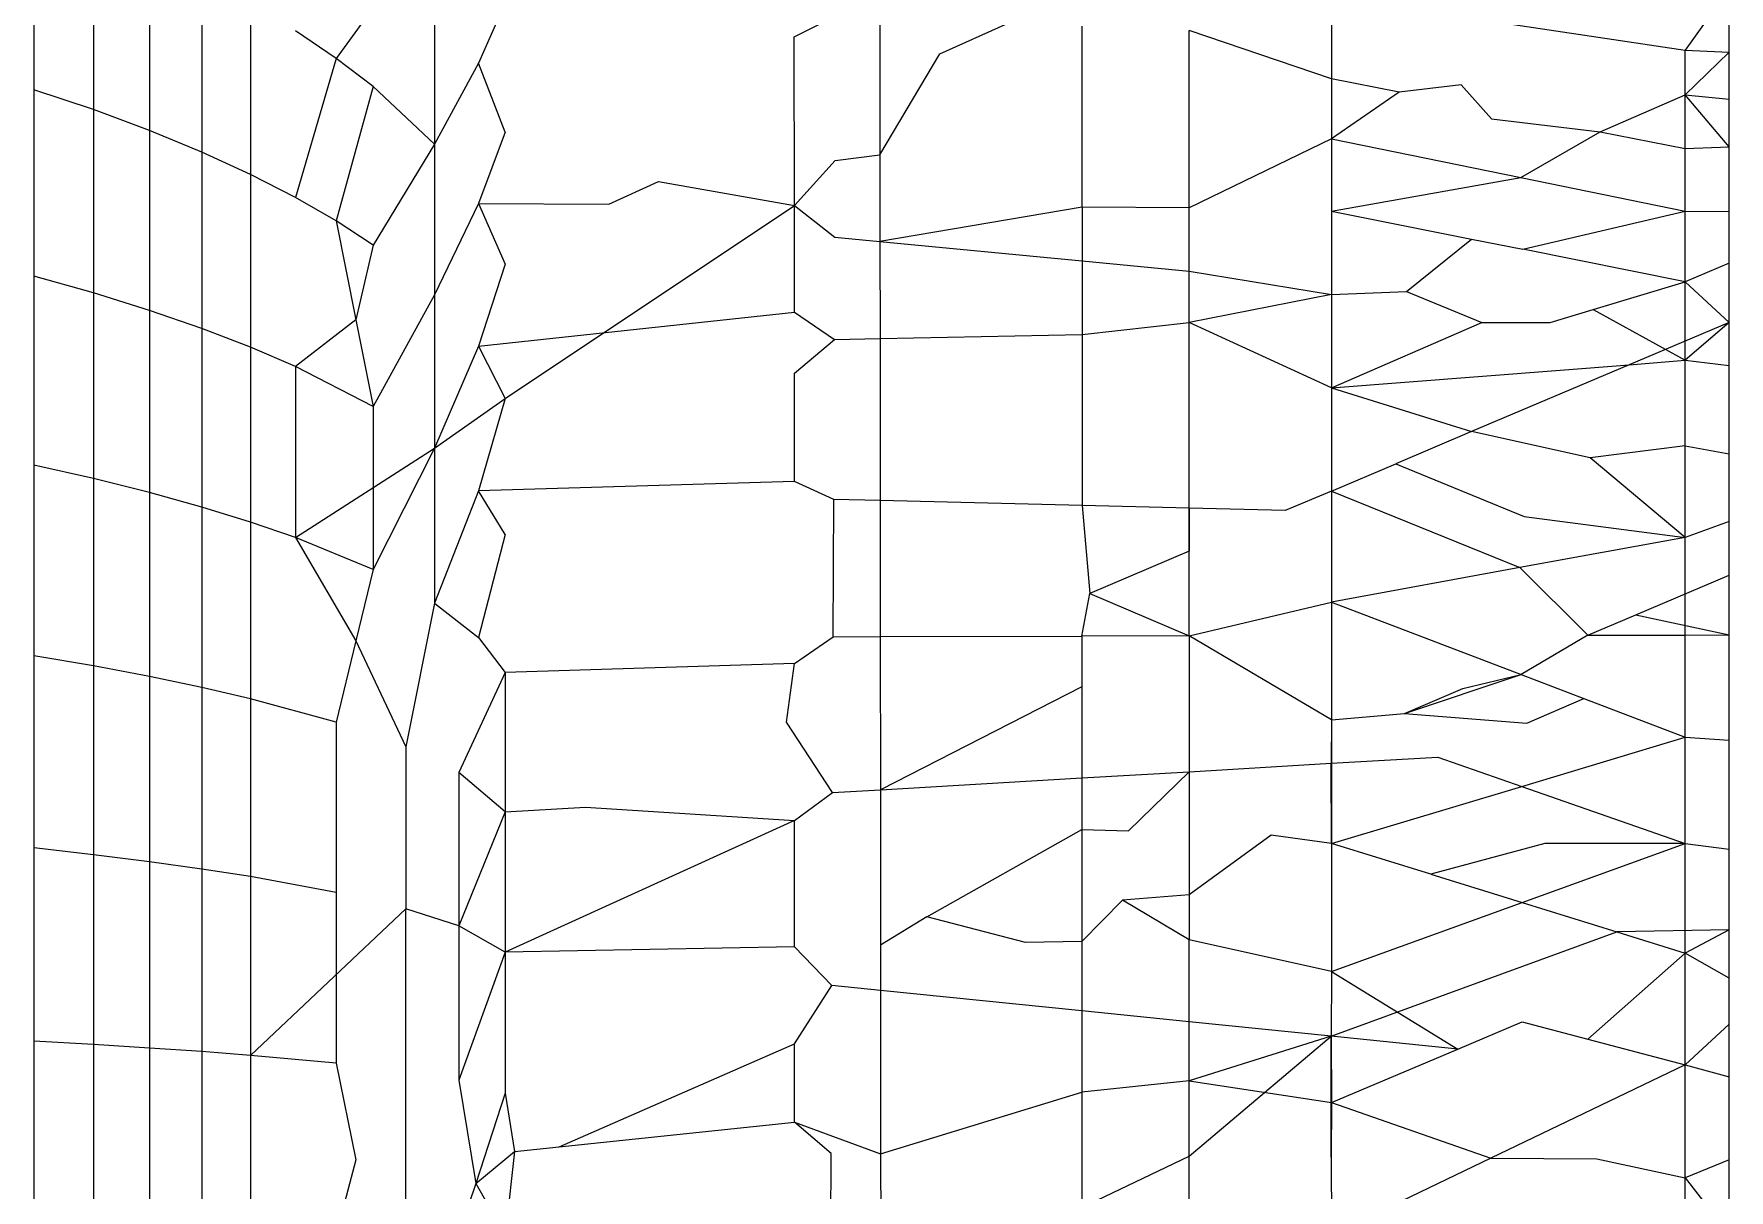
# Model space of a CAD drawing. Header units: inches. Extents: x 17 to 4615, y 5 to 3256.
# Drawn here: x 1649.248 to 1650.252, y 2590.179 to 2590.864 of the extents above; entities that cross this region are included whole.
import ezdxf

# ---------------------------------------------------------------- set-up
doc = ezdxf.new("R2010")
doc.units = ezdxf.units.IN
doc.header["$MEASUREMENT"] = 0

msp = doc.modelspace()

# ---------------------------------------------------------------- linework, layer by layer
for p, q in [((1649.2478, 2590.94), (1649.2478, 2590.831)), ((1649.283, 2590.9262), (1649.283, 2590.8192)), ((1649.3162, 2590.9119), (1649.3162, 2590.8068)), ((1649.4682, 2590.9063), (1649.4269, 2590.8496)), ((1649.3472, 2590.897), (1649.3472, 2590.794)), ((1650.2525, 2590.8909), (1650.2265, 2590.8545)), ((1650.2525, 2590.8532), (1650.2525, 2590.8909)), ((1649.3761, 2590.8817), (1649.3761, 2590.7808)), ((1649.4851, 2590.8867), (1649.4851, 2590.7988)), ((1649.5271, 2590.8825), (1649.5113, 2590.8467)), ((1650.0168, 2590.8859), (1650.2265, 2590.8545)), ((1650.0168, 2590.8859), (1650.0168, 2590.8375)), ((1649.6984, 2590.8623), (1649.7229, 2590.8746)), ((1649.7491, 2590.8735), (1649.7492, 2590.7924)), ((1649.7847, 2590.8522), (1649.8251, 2590.8705)), ((1649.4269, 2590.8496), (1649.4027, 2590.8659)), ((1649.6985, 2590.7624), (1649.6984, 2590.8623)), ((1649.8691, 2590.7613), (1649.8691, 2590.8687)), ((1650.0168, 2590.8375), (1649.9324, 2590.8661)), ((1649.9324, 2590.7609), (1649.9324, 2590.8661)), ((1649.4269, 2590.8496), (1649.4027, 2590.7672)), ((1649.4488, 2590.833), (1649.4269, 2590.8496)), ((1649.7492, 2590.7924), (1649.7847, 2590.8522)), ((1650.2265, 2590.828), (1650.2265, 2590.8545)), ((1650.2265, 2590.8545), (1650.2525, 2590.8532)), ((1650.2525, 2590.8532), (1650.2265, 2590.828)), ((1650.2525, 2590.7971), (1650.2525, 2590.8532)), ((1649.5113, 2590.8467), (1649.4851, 2590.7988)), ((1649.5271, 2590.8059), (1649.5113, 2590.8467)), ((1649.2478, 2590.831), (1649.2478, 2590.7204)), ((1649.283, 2590.8192), (1649.2478, 2590.831)), ((1649.4488, 2590.833), (1649.4269, 2590.7532)), ((1649.4851, 2590.7988), (1649.4488, 2590.833)), ((1650.0168, 2590.8375), (1650.0168, 2590.8018)), ((1650.0569, 2590.8296), (1650.0168, 2590.8375)), ((1650.0569, 2590.8296), (1650.0168, 2590.8018)), ((1650.0936, 2590.834), (1650.0569, 2590.8296)), ((1650.0936, 2590.834), (1650.1116, 2590.8137)), ((1650.1761, 2590.8061), (1650.2265, 2590.828)), ((1650.2265, 2590.7961), (1650.2265, 2590.828)), ((1650.2265, 2590.828), (1650.2525, 2590.8254)), ((1650.2525, 2590.7971), (1650.2265, 2590.828)), ((1649.283, 2590.8192), (1649.283, 2590.7105)), ((1649.3162, 2590.8068), (1649.283, 2590.8192)), ((1650.1116, 2590.8137), (1650.1761, 2590.8061)), ((1649.3162, 2590.8068), (1649.3162, 2590.7002)), ((1649.3472, 2590.794), (1649.3162, 2590.8068)), ((1649.5271, 2590.8059), (1649.5113, 2590.7636)), ((1650.0168, 2590.8018), (1649.9324, 2590.7609)), ((1650.0168, 2590.8018), (1650.0168, 2590.7591)), ((1650.0168, 2590.8018), (1650.1291, 2590.7789)), ((1650.1291, 2590.7789), (1650.1761, 2590.8061)), ((1650.1761, 2590.8061), (1650.2265, 2590.7961)), ((1649.3472, 2590.794), (1649.3472, 2590.6895)), ((1649.3761, 2590.7808), (1649.3472, 2590.794)), ((1649.4851, 2590.7988), (1649.4488, 2590.7389)), ((1649.4851, 2590.7988), (1649.4851, 2590.7094)), ((1649.6985, 2590.7624), (1649.7226, 2590.7891)), ((1649.7226, 2590.7891), (1649.7492, 2590.7924)), ((1649.7492, 2590.7924), (1649.7492, 2590.741)), ((1650.2265, 2590.7961), (1650.2525, 2590.7971)), ((1650.2265, 2590.7591), (1650.2265, 2590.7961)), ((1650.2525, 2590.7589), (1650.2525, 2590.7971)), ((1649.3761, 2590.7808), (1649.3761, 2590.6784)), ((1649.4027, 2590.7672), (1649.3761, 2590.7808)), ((1649.5885, 2590.7631), (1649.618, 2590.7765)), ((1649.618, 2590.7765), (1649.6985, 2590.7624)), ((1650.0168, 2590.7591), (1650.1291, 2590.7789)), ((1650.1291, 2590.7789), (1650.2265, 2590.7591)), ((1649.4269, 2590.7532), (1649.4027, 2590.7672)), ((1649.5113, 2590.7636), (1649.4851, 2590.7094)), ((1649.5113, 2590.7636), (1649.5271, 2590.7276)), ((1649.5113, 2590.7636), (1649.5885, 2590.7631)), ((1649.5271, 2590.648), (1649.6985, 2590.7624)), ((1649.6985, 2590.7624), (1649.7224, 2590.7435)), ((1649.6985, 2590.6992), (1649.6985, 2590.7624)), ((1649.8691, 2590.7613), (1649.7492, 2590.741)), ((1649.8691, 2590.7613), (1649.869, 2590.7296)), ((1649.9324, 2590.7609), (1649.8691, 2590.7613)), ((1649.9324, 2590.7235), (1649.9324, 2590.7609)), ((1650.0168, 2590.7591), (1650.0168, 2590.7097)), ((1650.0168, 2590.7591), (1650.0998, 2590.7425)), ((1650.1302, 2590.7364), (1650.2265, 2590.7591)), ((1650.2265, 2590.7171), (1650.2265, 2590.7591)), ((1650.2265, 2590.7591), (1650.2525, 2590.7589)), ((1649.4488, 2590.7389), (1649.4269, 2590.7532)), ((1649.4269, 2590.7532), (1649.4386, 2590.6946)), ((1650.2525, 2590.6931), (1650.2525, 2590.7589)), ((1649.4488, 2590.7389), (1649.4386, 2590.6946)), ((1649.7224, 2590.7435), (1649.7492, 2590.741)), ((1649.7492, 2590.741), (1649.869, 2590.7296)), ((1649.7492, 2590.741), (1649.7493, 2590.6835)), ((1650.0613, 2590.7113), (1650.0998, 2590.7425)), ((1650.0998, 2590.7425), (1650.1302, 2590.7364)), ((1649.869, 2590.7296), (1649.9324, 2590.7235)), ((1649.869, 2590.7296), (1649.869, 2590.6858)), ((1650.2265, 2590.7171), (1650.1302, 2590.7364)), ((1649.2478, 2590.7204), (1649.2478, 2590.6085)), ((1649.283, 2590.7105), (1649.2478, 2590.7204)), ((1649.5271, 2590.7276), (1649.5113, 2590.679)), ((1649.9324, 2590.6931), (1649.9324, 2590.7235)), ((1649.9324, 2590.7235), (1650.0168, 2590.7097)), ((1650.2525, 2590.7281), (1650.2265, 2590.7171)), ((1649.283, 2590.7105), (1649.283, 2590.6005)), ((1649.3162, 2590.7002), (1649.283, 2590.7105)), ((1649.4851, 2590.7094), (1649.4488, 2590.6433)), ((1649.4851, 2590.7094), (1649.4851, 2590.6186)), ((1650.0168, 2590.7097), (1649.9324, 2590.6931)), ((1650.0168, 2590.7097), (1650.0613, 2590.7113)), ((1650.0168, 2590.7097), (1650.0168, 2590.6542)), ((1650.0613, 2590.7113), (1650.106, 2590.6931)), ((1650.1719, 2590.7007), (1650.2265, 2590.7171)), ((1650.2265, 2590.6706), (1650.2265, 2590.7171)), ((1650.2265, 2590.7171), (1650.2525, 2590.6931)), ((1649.3472, 2590.6895), (1649.3162, 2590.7002)), ((1649.3162, 2590.7002), (1649.3162, 2590.5922)), ((1649.5113, 2590.679), (1649.6985, 2590.6992)), ((1649.6985, 2590.6992), (1649.7222, 2590.683)), ((1650.1464, 2590.6931), (1650.1719, 2590.7007)), ((1650.1719, 2590.7007), (1650.2265, 2590.6706)), ((1649.3761, 2590.6784), (1649.3472, 2590.6895)), ((1649.3472, 2590.6895), (1649.3472, 2590.5836)), ((1649.4386, 2590.6946), (1649.4027, 2590.667)), ((1649.4386, 2590.6946), (1649.4488, 2590.6433)), ((1649.869, 2590.6858), (1649.9324, 2590.6931)), ((1650.0168, 2590.6542), (1649.9324, 2590.6931)), ((1649.9324, 2590.5829), (1649.9324, 2590.6931)), ((1650.0168, 2590.6542), (1650.106, 2590.6931)), ((1650.106, 2590.6931), (1650.1464, 2590.6931)), ((1650.2525, 2590.6931), (1650.1933, 2590.668)), ((1650.2525, 2590.6931), (1650.2265, 2590.6706)), ((1650.2525, 2590.6676), (1650.2525, 2590.6931)), ((1649.5113, 2590.679), (1649.4851, 2590.6186)), ((1649.5113, 2590.679), (1649.5271, 2590.648)), ((1649.6985, 2590.6629), (1649.7222, 2590.683)), ((1649.7222, 2590.683), (1649.7493, 2590.6835)), ((1649.7493, 2590.6835), (1649.869, 2590.6858)), ((1649.7493, 2590.6835), (1649.7493, 2590.5874)), ((1649.869, 2590.6858), (1649.869, 2590.5845)), ((1649.3761, 2590.6784), (1649.3761, 2590.5747)), ((1649.4027, 2590.667), (1649.3761, 2590.6784)), ((1650.1933, 2590.668), (1650.2265, 2590.6706)), ((1650.2265, 2590.6199), (1650.2265, 2590.6706)), ((1650.2265, 2590.6706), (1650.2525, 2590.6676)), ((1649.4027, 2590.667), (1649.4027, 2590.5655)), ((1649.4488, 2590.6433), (1649.4027, 2590.667)), ((1649.6985, 2590.5987), (1649.6985, 2590.6629)), ((1650.0168, 2590.6542), (1650.1933, 2590.668)), ((1650.1933, 2590.668), (1650.0998, 2590.6283)), ((1650.2525, 2590.6152), (1650.2525, 2590.6676)), ((1650.0168, 2590.6542), (1650.0168, 2590.5931)), ((1650.0168, 2590.6542), (1650.0998, 2590.6283)), ((1649.4488, 2590.6433), (1649.4488, 2590.5465)), ((1649.4851, 2590.6186), (1649.5271, 2590.648)), ((1649.5271, 2590.648), (1649.5113, 2590.5932)), ((1650.0998, 2590.6283), (1650.0549, 2590.6093)), ((1650.1702, 2590.6127), (1650.0998, 2590.6283)), ((1649.4027, 2590.5655), (1649.4851, 2590.6186)), ((1649.4851, 2590.6186), (1649.4488, 2590.5465)), ((1649.4851, 2590.6186), (1649.4851, 2590.5267)), ((1650.2265, 2590.6199), (1650.1702, 2590.6127)), ((1650.2265, 2590.5655), (1650.2265, 2590.6199)), ((1650.2265, 2590.6199), (1650.2525, 2590.6152)), ((1649.2478, 2590.6085), (1649.2478, 2590.4954)), ((1649.283, 2590.6005), (1649.2478, 2590.6085)), ((1650.0168, 2590.5931), (1650.0549, 2590.6093)), ((1650.0549, 2590.6093), (1650.131, 2590.5781)), ((1650.2265, 2590.5655), (1650.1702, 2590.6127)), ((1650.2525, 2590.5751), (1650.2525, 2590.6152)), ((1649.283, 2590.6005), (1649.283, 2590.4894)), ((1649.3162, 2590.5922), (1649.283, 2590.6005)), ((1649.6985, 2590.5987), (1649.5113, 2590.5932)), ((1649.7218, 2590.5881), (1649.6985, 2590.5987)), ((1649.3162, 2590.5922), (1649.3162, 2590.4832)), ((1649.3472, 2590.5836), (1649.3162, 2590.5922)), ((1649.5113, 2590.5932), (1649.4851, 2590.5267)), ((1649.5271, 2590.5673), (1649.5113, 2590.5932)), ((1650.0168, 2590.5931), (1649.9894, 2590.5815)), ((1650.0168, 2590.5931), (1650.0168, 2590.5273)), ((1650.0168, 2590.5931), (1650.1285, 2590.5477)), ((1649.3472, 2590.5836), (1649.3472, 2590.4767)), ((1649.3761, 2590.5747), (1649.3472, 2590.5836)), ((1649.7215, 2590.5067), (1649.7218, 2590.5881)), ((1649.7493, 2590.5874), (1649.7218, 2590.5881)), ((1649.869, 2590.5845), (1649.7493, 2590.5874)), ((1649.7493, 2590.5874), (1649.7494, 2590.5068)), ((1649.9324, 2590.5829), (1649.869, 2590.5845)), ((1649.869, 2590.5845), (1649.8736, 2590.5324)), ((1649.9324, 2590.5072), (1649.9324, 2590.5829)), ((1649.9894, 2590.5815), (1649.9324, 2590.5829)), ((1649.9324, 2590.5829), (1649.9324, 2590.5574)), ((1649.3761, 2590.5747), (1649.3761, 2590.47)), ((1649.4027, 2590.5655), (1649.3761, 2590.5747)), ((1650.131, 2590.5781), (1650.2265, 2590.5655)), ((1650.2525, 2590.5751), (1650.2265, 2590.5655)), ((1650.2525, 2590.5078), (1650.2525, 2590.5751)), ((1649.4488, 2590.5465), (1649.4027, 2590.5655)), ((1649.4027, 2590.5655), (1649.4386, 2590.5043)), ((1649.5271, 2590.5673), (1649.5113, 2590.5063)), ((1650.2265, 2590.5655), (1650.1285, 2590.5477)), ((1650.2265, 2590.5077), (1650.2265, 2590.5655)), ((1649.9324, 2590.5574), (1649.8736, 2590.5324)), ((1649.4488, 2590.5465), (1649.4386, 2590.5043)), ((1650.1285, 2590.5477), (1650.0168, 2590.5273)), ((1650.1285, 2590.5477), (1650.1688, 2590.5077)), ((1650.1971, 2590.5197), (1650.2525, 2590.5433)), ((1649.8689, 2590.507), (1649.8736, 2590.5324)), ((1649.8736, 2590.5324), (1649.9324, 2590.5072)), ((1649.4851, 2590.5267), (1649.4682, 2590.4414)), ((1649.4851, 2590.5267), (1649.5113, 2590.5063)), ((1649.9324, 2590.5072), (1650.0168, 2590.5273)), ((1650.0168, 2590.5273), (1650.0168, 2590.4574)), ((1650.0168, 2590.5273), (1650.1292, 2590.4843)), ((1650.1688, 2590.5077), (1650.1971, 2590.5197)), ((1650.1971, 2590.5197), (1650.2525, 2590.5078)), ((1650.2265, 2590.5077), (1650.2525, 2590.5078)), ((1650.2525, 2590.4455), (1650.2525, 2590.5078)), ((1649.4386, 2590.5043), (1649.4269, 2590.456)), ((1649.4386, 2590.5043), (1649.4682, 2590.4414)), ((1649.5113, 2590.5063), (1649.5271, 2590.4855)), ((1649.6985, 2590.4909), (1649.7215, 2590.5067)), ((1649.7215, 2590.5067), (1649.7494, 2590.5068)), ((1649.7494, 2590.5068), (1649.8689, 2590.507)), ((1649.7494, 2590.5068), (1649.7495, 2590.416)), ((1649.9324, 2590.5072), (1649.8689, 2590.507)), ((1649.8689, 2590.507), (1649.8689, 2590.477)), ((1650.0168, 2590.4574), (1649.9324, 2590.5072)), ((1649.9324, 2590.5072), (1649.9324, 2590.4267)), ((1650.1688, 2590.5077), (1650.1292, 2590.4843)), ((1650.1688, 2590.5077), (1650.2265, 2590.5077)), ((1650.2265, 2590.4471), (1650.2265, 2590.5077)), ((1649.2478, 2590.4954), (1649.2478, 2590.3815)), ((1649.283, 2590.4894), (1649.2478, 2590.4954)), ((1649.283, 2590.4894), (1649.283, 2590.3775)), ((1649.3162, 2590.4832), (1649.283, 2590.4894)), ((1649.6985, 2590.4909), (1649.5271, 2590.4855)), ((1649.6937, 2590.4561), (1649.6985, 2590.4909)), ((1649.3162, 2590.4832), (1649.3162, 2590.3733)), ((1649.3472, 2590.4767), (1649.3162, 2590.4832)), ((1649.5271, 2590.4855), (1649.4995, 2590.4263)), ((1649.5271, 2590.4855), (1649.5271, 2590.4029)), ((1650.06, 2590.4613), (1650.1292, 2590.4843)), ((1650.0946, 2590.4761), (1650.1292, 2590.4843)), ((1650.1292, 2590.4843), (1650.1663, 2590.4701)), ((1649.3472, 2590.4767), (1649.3472, 2590.369)), ((1649.3761, 2590.47), (1649.3472, 2590.4767)), ((1649.3761, 2590.47), (1649.3761, 2590.3645)), ((1649.4269, 2590.456), (1649.3761, 2590.47)), ((1649.8689, 2590.477), (1649.7495, 2590.416)), ((1649.8689, 2590.477), (1649.8689, 2590.423)), ((1650.06, 2590.4613), (1650.0946, 2590.4761)), ((1650.1325, 2590.4554), (1650.1663, 2590.4701)), ((1650.1663, 2590.4701), (1650.2265, 2590.4471)), ((1650.0168, 2590.4574), (1650.06, 2590.4613)), ((1650.06, 2590.4613), (1650.1325, 2590.4554)), ((1649.4269, 2590.456), (1649.4269, 2590.3552)), ((1649.7211, 2590.4143), (1649.6937, 2590.4561)), ((1650.0168, 2590.4574), (1650.0166, 2590.4317)), ((1650.0168, 2590.4574), (1650.0168, 2590.3841)), ((1649.4682, 2590.4414), (1649.4682, 2590.3454)), ((1650.1296, 2590.418), (1650.2265, 2590.4471)), ((1650.2265, 2590.3841), (1650.2265, 2590.4471)), ((1650.2265, 2590.4471), (1650.2525, 2590.4455)), ((1650.2525, 2590.3807), (1650.2525, 2590.4455)), ((1649.9324, 2590.4267), (1650.0166, 2590.4317)), ((1650.0166, 2590.4317), (1650.0798, 2590.4354)), ((1650.0168, 2590.3841), (1650.0166, 2590.4317)), ((1650.0798, 2590.4354), (1650.1296, 2590.418)), ((1649.5271, 2590.4029), (1649.4995, 2590.4263)), ((1649.4995, 2590.4263), (1649.4995, 2590.3353)), ((1649.7495, 2590.416), (1649.8689, 2590.423)), ((1649.8689, 2590.423), (1649.9324, 2590.4267)), ((1649.8689, 2590.423), (1649.8689, 2590.3925)), ((1649.8964, 2590.3916), (1649.9324, 2590.4267)), ((1649.9324, 2590.4267), (1649.9324, 2590.3271)), ((1650.0168, 2590.3841), (1650.1296, 2590.418)), ((1650.1296, 2590.418), (1650.2265, 2590.3841)), ((1649.6985, 2590.3977), (1649.7211, 2590.4143)), ((1649.7211, 2590.4143), (1649.7495, 2590.416)), ((1649.7495, 2590.416), (1649.7495, 2590.3238)), ((1649.5271, 2590.4029), (1649.4995, 2590.3353)), ((1649.5271, 2590.4029), (1649.5747, 2590.4057)), ((1649.5271, 2590.4029), (1649.5271, 2590.3197)), ((1649.6985, 2590.3977), (1649.5271, 2590.3197)), ((1649.5747, 2590.4057), (1649.6985, 2590.3977)), ((1649.6985, 2590.3229), (1649.6985, 2590.3977)), ((1649.777, 2590.3407), (1649.8689, 2590.3925)), ((1649.8689, 2590.3925), (1649.8964, 2590.3916)), ((1649.8689, 2590.3925), (1649.8689, 2590.326)), ((1649.981, 2590.389), (1649.9324, 2590.3538)), ((1650.0168, 2590.3841), (1649.981, 2590.389)), ((1649.2478, 2590.3815), (1649.2478, 2590.267)), ((1649.283, 2590.3775), (1649.2478, 2590.3815)), ((1649.283, 2590.3775), (1649.283, 2590.265)), ((1649.3162, 2590.3733), (1649.283, 2590.3775)), ((1650.0168, 2590.3841), (1650.0168, 2590.3083)), ((1650.0757, 2590.3659), (1650.0168, 2590.3841)), ((1650.1432, 2590.3841), (1650.0757, 2590.3659)), ((1650.1299, 2590.3491), (1650.2265, 2590.3841)), ((1650.2265, 2590.3841), (1650.1432, 2590.3841)), ((1650.2265, 2590.3192), (1650.2265, 2590.3841)), ((1650.2265, 2590.3841), (1650.2525, 2590.3807)), ((1650.2525, 2590.333), (1650.2525, 2590.3807)), ((1649.3472, 2590.369), (1649.3162, 2590.3733)), ((1649.3162, 2590.3733), (1649.3162, 2590.2629)), ((1649.3761, 2590.3645), (1649.3472, 2590.369)), ((1649.3472, 2590.369), (1649.3472, 2590.2608)), ((1649.4269, 2590.3552), (1649.3761, 2590.3645)), ((1649.3761, 2590.3645), (1649.3761, 2590.2585)), ((1650.0757, 2590.3659), (1650.1299, 2590.3491)), ((1649.4269, 2590.3552), (1649.4269, 2590.2539)), ((1649.8929, 2590.3505), (1649.8689, 2590.326)), ((1649.9324, 2590.3538), (1649.8929, 2590.3505)), ((1649.9324, 2590.3271), (1649.8929, 2590.3505)), ((1650.0168, 2590.3083), (1650.1299, 2590.3491)), ((1650.1299, 2590.3491), (1650.1859, 2590.3318)), ((1649.4682, 2590.3454), (1649.3761, 2590.2585)), ((1649.4995, 2590.3353), (1649.4682, 2590.3454)), ((1649.4682, 2590.1523), (1649.4682, 2590.3454)), ((1649.777, 2590.3407), (1649.7495, 2590.3238)), ((1649.8355, 2590.3254), (1649.777, 2590.3407)), ((1649.4995, 2590.3353), (1649.4995, 2590.2439)), ((1649.5271, 2590.3197), (1649.4995, 2590.3353)), ((1650.0168, 2590.3083), (1649.9324, 2590.3271)), ((1649.9324, 2590.2785), (1649.9324, 2590.3271)), ((1650.0166, 2590.2699), (1650.1859, 2590.3318)), ((1650.2525, 2590.333), (1650.1859, 2590.3318)), ((1650.1859, 2590.3318), (1650.2265, 2590.3192)), ((1650.2525, 2590.333), (1650.2265, 2590.3192)), ((1650.2525, 2590.277), (1650.2525, 2590.333)), ((1649.5271, 2590.3197), (1649.4995, 2590.2439)), ((1649.6985, 2590.3229), (1649.5271, 2590.3197)), ((1649.5271, 2590.3197), (1649.5271, 2590.2361)), ((1649.7207, 2590.3), (1649.6985, 2590.3229)), ((1649.7495, 2590.3238), (1649.7496, 2590.2971)), ((1649.8689, 2590.326), (1649.8355, 2590.3254)), ((1649.8689, 2590.326), (1649.8688, 2590.285)), ((1650.1687, 2590.2682), (1650.2265, 2590.3192)), ((1650.2265, 2590.253), (1650.2265, 2590.3192)), ((1650.2525, 2590.3044), (1650.2265, 2590.3192)), ((1650.0168, 2590.3083), (1650.0166, 2590.2699)), ((1650.0168, 2590.3083), (1650.0916, 2590.2623)), ((1649.6985, 2590.2654), (1649.7207, 2590.3)), ((1649.7496, 2590.2971), (1649.7207, 2590.3)), ((1649.8688, 2590.285), (1649.7496, 2590.2971)), ((1649.7496, 2590.2971), (1649.7496, 2590.2001)), ((1649.9324, 2590.2785), (1649.8688, 2590.285)), ((1649.8688, 2590.285), (1649.8688, 2590.2368)), ((1650.0166, 2590.2699), (1649.9324, 2590.2785)), ((1649.9324, 2590.2435), (1649.9324, 2590.2785)), ((1650.0916, 2590.2623), (1650.1299, 2590.2785)), ((1650.1299, 2590.2785), (1650.1687, 2590.2682)), ((1650.2525, 2590.277), (1650.2265, 2590.253)), ((1650.2525, 2590.2459), (1650.2525, 2590.277)), ((1649.2478, 2590.267), (1649.2478, 2590.1523)), ((1649.283, 2590.265), (1649.2478, 2590.267)), ((1650.0166, 2590.2699), (1649.9324, 2590.2435)), ((1649.9324, 2590.1988), (1650.0166, 2590.2699)), ((1650.0166, 2590.2699), (1650.0168, 2590.2307)), ((1650.0916, 2590.2623), (1650.0166, 2590.2699)), ((1650.0166, 2590.1983), (1650.0166, 2590.2699)), ((1650.1687, 2590.2682), (1650.2265, 2590.253)), ((1649.283, 2590.265), (1649.283, 2590.1523)), ((1649.3162, 2590.2629), (1649.283, 2590.265)), ((1649.3162, 2590.2629), (1649.3162, 2590.1523)), ((1649.3472, 2590.2608), (1649.3162, 2590.2629)), ((1649.3472, 2590.2608), (1649.3472, 2590.1523)), ((1649.3761, 2590.2585), (1649.3472, 2590.2608)), ((1649.3761, 2590.2585), (1649.3761, 2590.1523)), ((1649.4269, 2590.2539), (1649.3761, 2590.2585)), ((1649.559, 2590.2044), (1649.6985, 2590.2654)), ((1649.6985, 2590.219), (1649.6985, 2590.2654)), ((1650.0168, 2590.2307), (1650.0916, 2590.2623)), ((1649.4269, 2590.2539), (1649.4386, 2590.1966)), ((1650.2265, 2590.253), (1650.1112, 2590.1976)), ((1650.2265, 2590.186), (1650.2265, 2590.253)), ((1650.2265, 2590.253), (1650.2525, 2590.2459)), ((1649.4995, 2590.2439), (1649.5096, 2590.1827)), ((1649.7496, 2590.2001), (1649.8688, 2590.2368)), ((1649.9324, 2590.2435), (1649.8688, 2590.2368)), ((1649.8688, 2590.2368), (1649.8688, 2590.1684)), ((1649.9324, 2590.2435), (1650.0168, 2590.2307)), ((1649.9324, 2590.1988), (1649.9324, 2590.2435)), ((1650.2525, 2590.1966), (1650.2525, 2590.2459)), ((1649.5271, 2590.2361), (1649.5096, 2590.1827)), ((1649.5271, 2590.2361), (1649.5325, 2590.2016)), ((1650.0168, 2590.2307), (1650.0166, 2590.1983)), ((1650.0168, 2590.2307), (1650.1112, 2590.1976)), ((1649.559, 2590.2044), (1649.6985, 2590.219)), ((1649.6985, 2590.219), (1649.7496, 2590.2001)), ((1649.7203, 2590.2003), (1649.6985, 2590.219)), ((1649.4386, 2590.1966), (1649.4269, 2590.1523)), ((1649.5096, 2590.1827), (1649.5325, 2590.2016)), ((1649.5325, 2590.2016), (1649.5271, 2590.1523)), ((1649.5325, 2590.2016), (1649.559, 2590.2044)), ((1649.7199, 2590.1069), (1649.7203, 2590.2003)), ((1649.7496, 2590.2001), (1649.7497, 2590.1075)), ((1649.8688, 2590.1684), (1649.9324, 2590.1988)), ((1649.9324, 2590.1523), (1649.9324, 2590.1988)), ((1650.0166, 2590.1983), (1650.0168, 2590.1523)), ((1650.1112, 2590.1976), (1650.0168, 2590.1523)), ((1650.1112, 2590.1976), (1650.1741, 2590.1972)), ((1650.1741, 2590.1972), (1650.2265, 2590.186)), ((1650.2525, 2590.1966), (1650.2265, 2590.186)), ((1650.2525, 2590.1523), (1650.2525, 2590.1966)), ((1649.5096, 2590.1827), (1649.4995, 2590.1523)), ((1649.5096, 2590.1827), (1649.5271, 2590.1523)), ((1650.2265, 2590.1187), (1650.2265, 2590.186)), ((1650.2265, 2590.186), (1650.2525, 2590.1523))]:
    msp.add_line(p, q)

doc.saveas('drawing.dxf')
